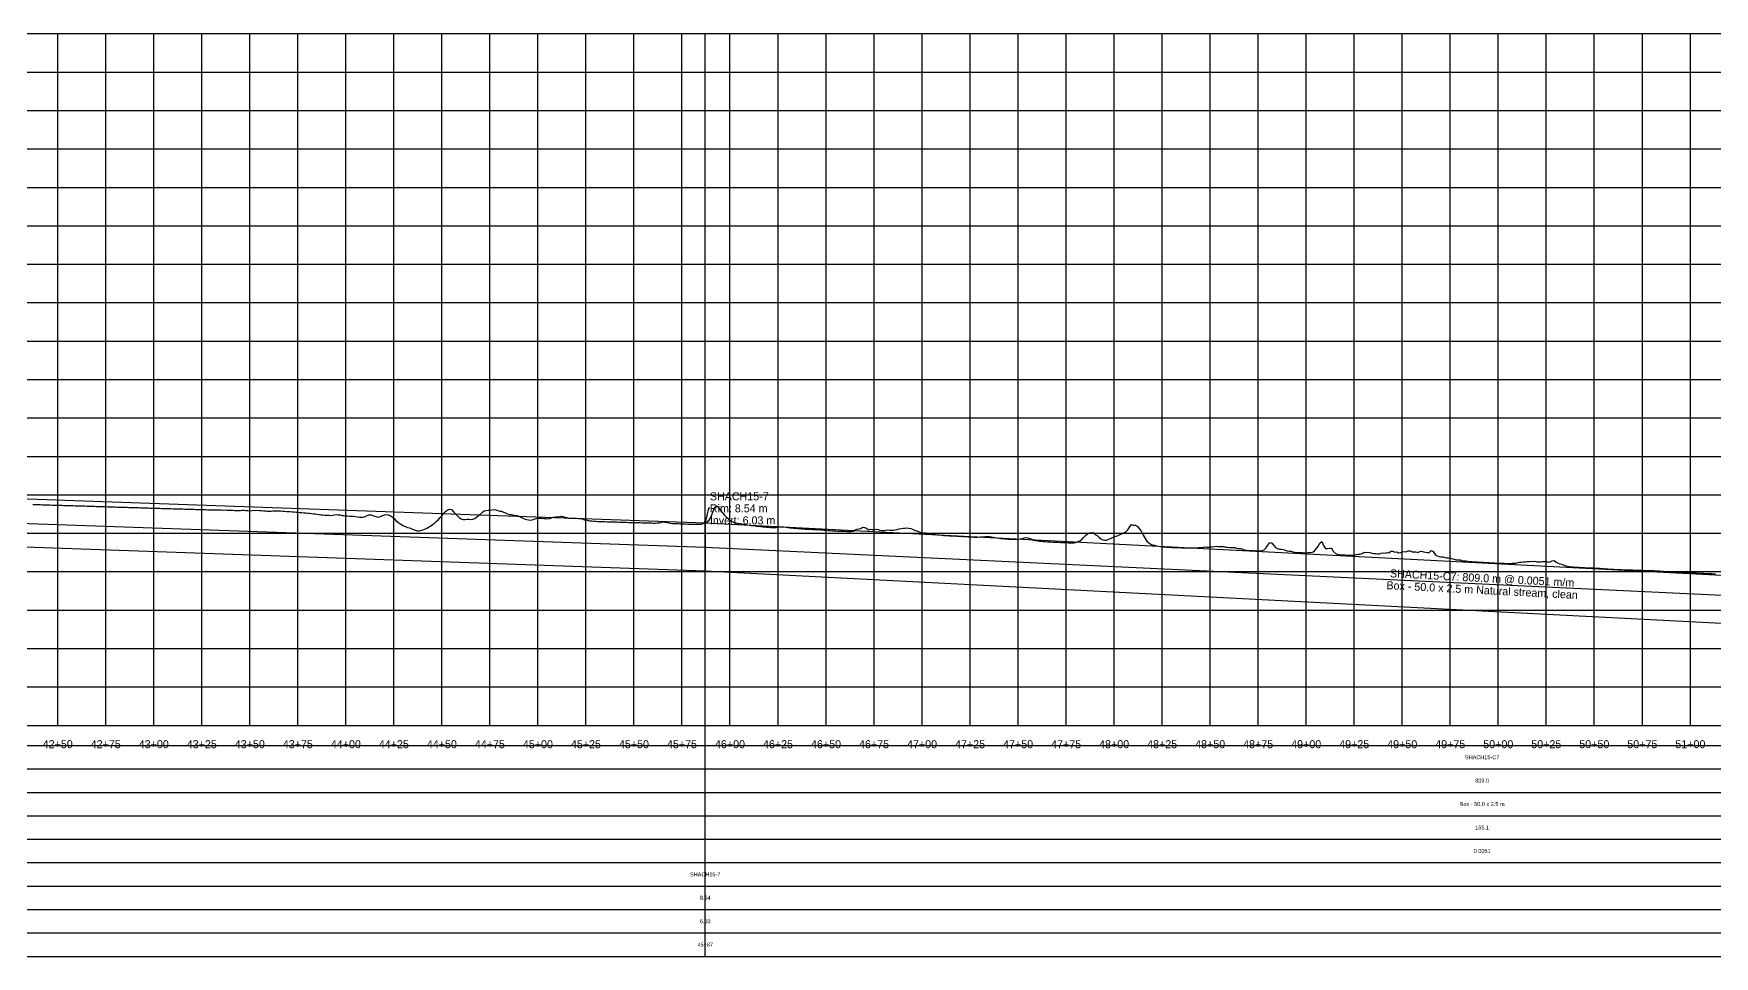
# Model space of a CAD drawing. Extents: x -64 to 6846, y -140 to 342.
# Drawn here: x 4237 to 5113, y -140 to 340 of the extents above; entities that cross this region are included whole.
import ezdxf
from ezdxf.enums import TextEntityAlignment as Align

# ---------------------------------------------------------------- set-up
doc = ezdxf.new("R2010")
doc.units = 0
for name, color, linetype in [('Annotation', 7, 'Continuous'), ('Annotation_Table', 254, 'Continuous'), ('Crown', 7, 'Continuous'), ('Grid', 254, 'Continuous'), ('Grid_Text', 7, 'Continuous'), ('Ground_Elevation', 3, 'Continuous'), ('Hydraulic_Grade', 5, 'Continuous'), ('Invert', 7, 'Continuous'), ('Structure', 7, 'Continuous')]:
    doc.layers.add(name, color=color, linetype=linetype)

msp = doc.modelspace()

# ---------------------------------------------------------------- linework, layer by layer
at = {"layer": 'Annotation', "color": 0}
msp.add_lwpolyline([(4589.53, 92.97), (4588.79, 92.97), (4587.09, 85.35)], dxfattribs=at)
msp.add_lwpolyline([(4587.09, 85.35), (4586.89, 86.33), (4587.68, 86.15)], close=True, dxfattribs=at)
at = {"layer": 'Annotation_Table', "color": 254}
for points in [[(4587.09, -140.21), (4587.09, 340)], [(-25, -30.48), (6824.95, -30.48)], [(-25, -42.67), (6824.95, -42.67)], [(-25, -54.86), (6824.95, -54.86)], [(-25, -67.06), (6824.95, -67.06)], [(-25, -79.25), (6824.95, -79.25)], [(-25, -91.44), (6824.95, -91.44)], [(-25, -103.63), (6824.95, -103.63)], [(-25, -115.82), (6824.95, -115.82)], [(-25, -128.02), (6824.95, -128.02)], [(-25, -140.21), (6824.95, -140.21)]]:
    msp.add_lwpolyline(points, dxfattribs=at)
at = {"layer": 'Crown', "color": 0}
for points in [[(3381.68, 128), (4587.09, 85.35)], [(4587.09, 85.35), (4587.09, 85.35)], [(4587.09, 85.35), (5396.09, 43.76)]]:
    msp.add_lwpolyline(points, dxfattribs=at)
at = {"layer": 'Grid', "color": 254}
for points in [[(-25, 340), (6825, 340)], [(4250, -20), (4250, 340)], [(4275, -20), (4275, 340)], [(4300, -20), (4300, 340)], [(4325, -20), (4325, 340)], [(4350, -20), (4350, 340)], [(4375, -20), (4375, 340)], [(4400, -20), (4400, 340)], [(4425, -20), (4425, 340)], [(4450, -20), (4450, 340)], [(4475, -20), (4475, 340)], [(4500, -20), (4500, 340)], [(4525, -20), (4525, 340)], [(4550, -20), (4550, 340)], [(4575, -20), (4575, 340)], [(4600, -20), (4600, 340)], [(4625, -20), (4625, 340)], [(4650, -20), (4650, 340)], [(4675, -20), (4675, 340)], [(4700, -20), (4700, 340)], [(4725, -20), (4725, 340)], [(4750, -20), (4750, 340)], [(4775, -20), (4775, 340)], [(4800, -20), (4800, 340)], [(4825, -20), (4825, 340)], [(4850, -20), (4850, 340)], [(4875, -20), (4875, 340)], [(4900, -20), (4900, 340)], [(4925, -20), (4925, 340)], [(4950, -20), (4950, 340)], [(4975, -20), (4975, 340)], [(5000, -20), (5000, 340)], [(5025, -20), (5025, 340)], [(5050, -20), (5050, 340)], [(5075, -20), (5075, 340)], [(5100, -20), (5100, 340)], [(-25, 320), (6825, 320)], [(-25, 300), (6825, 300)], [(-25, 280), (6825, 280)], [(-25, 260), (6825, 260)], [(-25, 240), (6825, 240)], [(-25, 220), (6825, 220)], [(-25, 200), (6825, 200)], [(-25, 180), (6825, 180)], [(-25, 160), (6825, 160)], [(-25, 140), (6825, 140)], [(-25, 120), (6825, 120)], [(-25, 100), (6825, 100)], [(-25, 80), (6825, 80)], [(-25, 60), (6825, 60)], [(-25, 40), (6825, 40)], [(-25, 20), (6825, 20)], [(-25, 0), (6825, 0)], [(-25, -20), (6825, -20)]]:
    msp.add_lwpolyline(points, dxfattribs=at)
at = {"layer": 'Ground_Elevation', "color": 3}
msp.add_lwpolyline([(4237.09, 94.98), (4238.09, 94.96), (4239.09, 94.92), (4240.09, 94.89), (4241.09, 94.87), (4242.09, 94.84), (4243.09, 94.82), (4244.09, 94.78), (4245.09, 94.75), (4246.09, 94.71), (4247.09, 94.68), (4248.09, 94.65), (4249.09, 94.61), (4250.09, 94.58), (4251.09, 94.55), (4252.09, 94.53), (4253.09, 94.5), (4254.09, 94.47), (4255.09, 94.44), (4256.09, 94.41), (4257.09, 94.39), (4258.09, 94.36), (4259.09, 94.32), (4260.09, 94.31), (4261.09, 94.27), (4262.09, 94.24), (4263.09, 94.21), (4264.09, 94.18), (4265.09, 94.16), (4266.09, 94.14), (4267.09, 94.1), (4268.09, 94.05), (4269.09, 94.01), (4270.09, 93.98), (4271.09, 93.95), (4272.09, 93.92), (4273.09, 93.89), (4274.09, 93.86), (4275.09, 93.83), (4276.09, 93.8), (4277.09, 93.77), (4278.09, 93.74), (4279.09, 93.71), (4280.09, 93.68), (4281.09, 93.65), (4282.09, 93.62), (4283.09, 93.59), (4284.09, 93.56), (4285.09, 93.53), (4286.09, 93.49), (4287.09, 93.47), (4288.09, 93.44), (4289.09, 93.41), (4290.09, 93.38), (4291.09, 93.34), (4292.09, 93.31), (4293.09, 93.29), (4294.09, 93.26), (4295.09, 93.23), (4296.09, 93.19), (4297.09, 93.16), (4298.09, 93.13), (4299.09, 93.11), (4300.09, 93.08), (4301.09, 93.04), (4302.09, 93.01), (4303.09, 92.98), (4304.09, 92.95), (4305.09, 92.93), (4306.09, 92.9), (4307.09, 92.86), (4308.09, 92.83), (4309.09, 92.8), (4310.09, 92.78), (4311.09, 92.75), (4312.09, 92.71), (4313.09, 92.68), (4314.09, 92.65), (4315.09, 92.62), (4316.09, 92.6), (4317.09, 92.56), (4318.09, 92.54), (4319.09, 92.5), (4320.09, 92.48), (4321.09, 92.44), (4322.09, 92.42), (4323.09, 92.38), (4324.09, 92.35), (4325.09, 92.33), (4326.09, 92.3), (4327.09, 92.27), (4328.09, 92.23), (4329.09, 92.2), (4330.09, 92.19), (4331.09, 92.16), (4332.09, 92.16), (4333.09, 92.12), (4334.09, 92.1), (4335.09, 92.11), (4336.09, 92.03), (4337.09, 92.09), (4338.09, 92), (4339.09, 91.95), (4340.09, 91.92), (4341.09, 91.94), (4342.09, 91.88), (4343.09, 91.91), (4344.09, 91.87), (4345.09, 91.88), (4346.09, 92.01), (4347.09, 91.94), (4348.09, 91.84), (4349.09, 91.76), (4350.09, 91.71), (4351.09, 91.8), (4352.09, 91.93), (4353.09, 91.88), (4354.09, 91.95), (4355.09, 91.84), (4356.09, 91.77), (4357.09, 91.68), (4358.09, 91.62), (4359.09, 91.46), (4360.09, 91.46), (4361.09, 91.46), (4362.09, 91.57), (4363.09, 91.68), (4364.09, 91.7), (4365.09, 91.63), (4366.09, 91.57), (4367.09, 91.54), (4368.09, 91.47), (4369.09, 91.38), (4370.09, 91.3), (4371.09, 91.33), (4372.09, 91.14), (4373.09, 91.11), (4374.09, 91.04), (4375.09, 90.97), (4376.09, 90.87), (4377.09, 90.81), (4378.09, 90.68), (4379.09, 90.57), (4380.09, 90.42), (4381.09, 90.4), (4382.09, 90.33), (4383.09, 90.12), (4384.09, 90.09), (4385.09, 89.97), (4386.09, 89.67), (4387.09, 89.53), (4388.09, 89.56), (4389.09, 89.46), (4390.09, 89.48), (4391.09, 89.44), (4392.09, 89.28), (4393.09, 89.43), (4394.09, 89.54), (4395.09, 89.7), (4396.09, 89.55), (4397.09, 89.5), (4398.09, 89.26), (4399.09, 89.16), (4400.09, 89.06), (4401.09, 88.97), (4402.09, 88.91), (4403.09, 88.87), (4404.09, 88.87), (4405.09, 88.69), (4406.09, 88.54), (4407.09, 88.37), (4408.09, 88.3), (4409.09, 88.43), (4410.09, 88.77), (4411.09, 89.29), (4412.09, 89.56), (4413.09, 89.56), (4414.09, 89.25), (4415.09, 88.8), (4416.09, 88.55), (4417.09, 88.4), (4418.09, 88.71), (4419.09, 89.17), (4420.09, 89.54), (4421.09, 89.69), (4422.09, 89.55), (4423.09, 89.16), (4424.09, 88.46), (4425.09, 87.59), (4426.09, 86.65), (4427.09, 85.83), (4428.09, 85.05), (4429.09, 84.45), (4430.09, 83.88), (4431.09, 83.49), (4432.09, 83.03), (4433.09, 82.74), (4434.09, 82.43), (4435.09, 81.97), (4436.09, 81.64), (4437.09, 81.22), (4438.09, 81.27), (4439.09, 81.47), (4440.09, 81.75), (4441.09, 82.16), (4442.09, 82.63), (4443.09, 83.2), (4444.09, 83.74), (4445.09, 84.58), (4446.09, 85.32), (4447.09, 86.09), (4448.09, 86.97), (4449.09, 88.11), (4450.09, 89.3), (4451.09, 90.5), (4452.09, 91.56), (4453.09, 92.21), (4454.09, 92.48), (4455.09, 92.35), (4456.09, 91.2), (4457.09, 90.09), (4458.09, 89.03), (4459.09, 88.08), (4460.09, 87.47), (4461.09, 87.11), (4462.09, 87.14), (4463.09, 87.3), (4464.09, 87.25), (4465.09, 87.18), (4466.09, 87.36), (4467.09, 87.64), (4468.09, 88.37), (4469.09, 89.18), (4470.09, 89.98), (4471.09, 90.96), (4472.09, 91.63), (4473.09, 91.76), (4474.09, 91.93), (4475.09, 91.94), (4476.09, 92.24), (4477.09, 92.42), (4478.09, 92.24), (4479.09, 91.77), (4480.09, 91.43), (4481.09, 91.43), (4482.09, 90.91), (4483.09, 90.69), (4484.09, 90.16), (4485.09, 89.78), (4486.09, 89.74), (4487.09, 89.38), (4488.09, 89.36), (4489.09, 89.27), (4490.09, 88.88), (4491.09, 88.44), (4492.09, 87.91), (4493.09, 87.48), (4494.09, 87.19), (4495.09, 86.98), (4496.09, 86.82), (4497.09, 86.96), (4498.09, 87.4), (4499.09, 87.67), (4500.09, 87.8), (4501.09, 87.84), (4502.09, 87.82), (4503.09, 87.7), (4504.09, 87.61), (4505.09, 87.56), (4506.09, 87.7), (4507.09, 88), (4508.09, 88.31), (4509.09, 88.45), (4510.09, 88.55), (4511.09, 88.6), (4512.09, 88.82), (4513.09, 88.7), (4514.09, 88.32), (4515.09, 88.1), (4516.09, 87.89), (4517.09, 87.87), (4518.09, 87.89), (4519.09, 87.83), (4520.09, 87.85), (4521.09, 87.64), (4522.09, 87.65), (4523.09, 87.46), (4524.09, 87.05), (4525.09, 86.92), (4526.09, 86.69), (4527.09, 86.52), (4528.09, 86.44), (4529.09, 86.31), (4530.09, 86.25), (4531.09, 86.17), (4532.09, 86.12), (4533.09, 86.08), (4534.09, 86.05), (4535.09, 86.02), (4536.09, 85.99), (4537.09, 85.96), (4538.09, 85.93), (4539.09, 85.91), (4540.09, 85.88), (4541.09, 85.85), (4542.09, 85.82), (4543.09, 85.79), (4544.09, 85.76), (4545.09, 85.74), (4546.09, 85.71), (4547.09, 85.67), (4548.09, 85.65), (4549.09, 85.62), (4550.09, 85.59), (4551.09, 85.56), (4552.09, 85.53), (4553.09, 85.5), (4554.09, 85.48), (4555.09, 85.45), (4556.09, 85.43), (4557.09, 85.4), (4558.09, 85.38), (4559.09, 85.35), (4560.09, 85.31), (4561.09, 85.31), (4562.09, 85.33), (4563.09, 85.34), (4564.09, 85.51), (4565.09, 85.87), (4566.09, 85.79), (4567.09, 85.55), (4568.09, 85.37), (4569.09, 85.25), (4570.09, 85.11), (4571.09, 85.06), (4572.09, 85.04), (4573.09, 85), (4574.09, 84.94), (4575.09, 84.89), (4576.09, 84.86), (4577.09, 84.83), (4578.09, 84.8), (4579.09, 84.79), (4580.09, 84.74), (4581.09, 84.7), (4582.09, 84.68), (4583.09, 84.69), (4584.09, 84.7), (4585.09, 84.77), (4586.09, 85.01), (4587.09, 85.35), (4588.09, 85.97), (4589.09, 86.72), (4590.09, 88.1), (4591.09, 90.95), (4592.09, 93.6), (4593.09, 94.18), (4594.09, 93.39), (4595.09, 91.91), (4596.09, 90.54), (4597.09, 89.41), (4598.09, 88.5), (4599.09, 87.62), (4600.09, 86.81), (4601.09, 86.13), (4602.09, 85.67), (4603.09, 85.42), (4604.09, 85.27), (4605.09, 85.13), (4606.09, 84.95), (4607.09, 84.73), (4608.09, 84.5), (4609.09, 84.3), (4610.09, 84.15), (4611.09, 84.03), (4612.09, 83.95), (4613.09, 83.85), (4614.09, 83.73), (4615.09, 83.62), (4616.09, 83.5), (4617.09, 83.38), (4618.09, 83.28), (4619.09, 83.18), (4620.09, 83.1), (4621.09, 83.04), (4622.09, 83.01), (4623.09, 83.01), (4624.09, 83.06), (4625.09, 83.14), (4626.09, 83.25), (4627.09, 83.31), (4628.09, 83.25), (4629.09, 83.13), (4630.09, 83), (4631.09, 82.88), (4632.09, 82.77), (4633.09, 82.68), (4634.09, 82.6), (4635.09, 82.5), (4636.09, 82.4), (4637.09, 82.32), (4638.09, 82.26), (4639.09, 82.19), (4640.09, 82.11), (4641.09, 82.06), (4642.09, 82.05), (4643.09, 82.01), (4644.09, 81.93), (4645.09, 81.87), (4646.09, 81.93), (4647.09, 81.83), (4648.09, 81.69), (4649.09, 81.62), (4650.09, 81.62), (4651.09, 81.47), (4652.09, 81.34), (4653.09, 81.27), (4654.09, 81.22), (4655.09, 81.17), (4656.09, 81.12), (4657.09, 81.1), (4658.09, 81.07), (4659.09, 81.03), (4660.09, 81), (4661.09, 80.93), (4662.09, 80.87), (4663.09, 80.82), (4664.09, 81.04), (4665.09, 81.76), (4666.09, 82.12), (4667.09, 82.31), (4668.09, 82.41), (4669.09, 83.21), (4670.09, 83.06), (4671.09, 82.57), (4672.09, 81.81), (4673.09, 82.06), (4674.09, 81.97), (4675.09, 81.97), (4676.09, 82.17), (4677.09, 81.97), (4678.09, 81.64), (4679.09, 81.45), (4680.09, 81.47), (4681.09, 81.64), (4682.09, 81.69), (4683.09, 81.66), (4684.09, 81.66), (4685.09, 81.66), (4686.09, 81.73), (4687.09, 81.95), (4688.09, 82.24), (4689.09, 82.51), (4690.09, 82.65), (4691.09, 82.72), (4692.09, 82.76), (4693.09, 82.68), (4694.09, 82.45), (4695.09, 82.07), (4696.09, 81.63), (4697.09, 81.2), (4698.09, 80.86), (4699.09, 80.6), (4700.09, 80.42), (4701.09, 80.28), (4702.09, 80.15), (4703.09, 80.04), (4704.09, 79.93), (4705.09, 79.78), (4706.09, 79.6), (4707.09, 79.42), (4708.09, 79.24), (4709.09, 79.09), (4710.09, 78.96), (4711.09, 78.88), (4712.09, 78.82), (4713.09, 78.77), (4714.09, 78.73), (4715.09, 78.69), (4716.09, 78.63), (4717.09, 78.58), (4718.09, 78.53), (4719.09, 78.47), (4720.09, 78.4), (4721.09, 78.35), (4722.09, 78.29), (4723.09, 78.22), (4724.09, 78.16), (4725.09, 78.11), (4726.09, 78.06), (4727.09, 78.01), (4728.09, 78), (4729.09, 78.01), (4730.09, 78.05), (4731.09, 78.12), (4732.09, 78.21), (4733.09, 78.29), (4734.09, 78.3), (4735.09, 78.22), (4736.09, 78.08), (4737.09, 77.9), (4738.09, 77.74), (4739.09, 77.57), (4740.09, 77.43), (4741.09, 77.31), (4742.09, 77.19), (4743.09, 77.09), (4744.09, 77), (4745.09, 76.92), (4746.09, 76.86), (4747.09, 76.84), (4748.09, 76.84), (4749.09, 76.89), (4750.09, 76.94), (4751.09, 77.05), (4752.09, 77.27), (4753.09, 77.57), (4754.09, 77.8), (4755.09, 77.59), (4756.09, 77.18), (4757.09, 76.85), (4758.09, 76.31), (4759.09, 76.16), (4760.09, 75.98), (4761.09, 75.9), (4762.09, 75.8), (4763.09, 75.7), (4764.09, 75.65), (4765.09, 75.58), (4766.09, 75.53), (4767.09, 75.48), (4768.09, 75.43), (4769.09, 75.38), (4770.09, 75.34), (4771.09, 75.28), (4772.09, 75.23), (4773.09, 75.19), (4774.09, 75.14), (4775.09, 75.09), (4776.09, 75.05), (4777.09, 75.01), (4778.09, 74.99), (4779.09, 75.02), (4780.09, 75.12), (4781.09, 75.73), (4782.09, 76.07), (4783.09, 76.58), (4784.09, 77.74), (4785.09, 78.83), (4786.09, 79.65), (4787.09, 80.22), (4788.09, 80.17), (4789.09, 80.38), (4790.09, 79.38), (4791.09, 78.8), (4792.09, 77.99), (4793.09, 77.08), (4794.09, 76.57), (4795.09, 76.36), (4796.09, 76.44), (4797.09, 76.86), (4798.09, 77.24), (4799.09, 77.7), (4800.09, 78.08), (4801.09, 78.47), (4802.09, 78.89), (4803.09, 79.31), (4804.09, 79.69), (4805.09, 80.17), (4806.09, 80.76), (4807.09, 81.76), (4808.09, 83.26), (4809.09, 84.58), (4810.09, 84.23), (4811.09, 84.19), (4812.09, 83.48), (4813.09, 82.41), (4814.09, 81.02), (4815.09, 78.94), (4816.09, 77.34), (4817.09, 75.88), (4818.09, 74.94), (4819.09, 74.24), (4820.09, 73.78), (4821.09, 73.71), (4822.09, 73.39), (4823.09, 73.27), (4824.09, 73.06), (4825.09, 72.94), (4826.09, 72.86), (4827.09, 72.8), (4828.09, 72.74), (4829.09, 72.7), (4830.09, 72.66), (4831.09, 72.61), (4832.09, 72.57), (4833.09, 72.53), (4834.09, 72.5), (4835.09, 72.47), (4836.09, 72.45), (4837.09, 72.39), (4838.09, 72.34), (4839.09, 72.31), (4840.09, 72.39), (4841.09, 72.37), (4842.09, 72.43), (4843.09, 72.47), (4844.09, 72.54), (4845.09, 72.62), (4846.09, 72.66), (4847.09, 72.84), (4848.09, 72.8), (4849.09, 72.83), (4850.09, 72.96), (4851.09, 72.95), (4852.09, 73.06), (4853.09, 73.26), (4854.09, 73.1), (4855.09, 73.04), (4856.09, 73.1), (4857.09, 73.05), (4858.09, 72.78), (4859.09, 72.79), (4860.09, 72.55), (4861.09, 72.51), (4862.09, 72.65), (4863.09, 72.49), (4864.09, 72.13), (4865.09, 71.99), (4866.09, 72), (4867.09, 71.56), (4868.09, 71.43), (4869.09, 71.19), (4870.09, 71.09), (4871.09, 71.02), (4872.09, 70.98), (4873.09, 70.93), (4874.09, 70.9), (4875.09, 70.9), (4876.09, 70.88), (4877.09, 70.99), (4878.09, 71.29), (4879.09, 72.34), (4880.09, 73.79), (4881.09, 75.16), (4882.09, 74.75), (4883.09, 73.59), (4884.09, 72.59), (4885.09, 72.04), (4886.09, 71.76), (4887.09, 71.65), (4888.09, 71.45), (4889.09, 71.22), (4890.09, 70.89), (4891.09, 70.73), (4892.09, 70.58), (4893.09, 70.31), (4894.09, 70.06), (4895.09, 70.01), (4896.09, 69.97), (4897.09, 69.93), (4898.09, 69.89), (4899.09, 69.88), (4900.09, 69.88), (4901.09, 69.9), (4902.09, 69.97), (4903.09, 70.12), (4904.09, 70.44), (4905.09, 71.67), (4906.09, 72.96), (4907.09, 74.75), (4908.09, 75.76), (4909.09, 73.24), (4910.09, 72.11), (4911.09, 72.09), (4912.09, 72.19), (4913.09, 72.19), (4914.09, 70.73), (4915.09, 69.59), (4916.09, 69.09), (4917.09, 68.89), (4918.09, 68.82), (4919.09, 68.76), (4920.09, 68.71), (4921.09, 68.65), (4922.09, 68.6), (4923.09, 68.55), (4924.09, 68.55), (4925.09, 68.67), (4926.09, 68.99), (4927.09, 69.05), (4928.09, 69.06), (4929.09, 69.42), (4930.09, 70.11), (4931.09, 70.02), (4932.09, 70.16), (4933.09, 69.89), (4934.09, 69.7), (4935.09, 69.53), (4936.09, 69.43), (4937.09, 69.31), (4938.09, 69.3), (4939.09, 69.58), (4940.09, 69.75), (4941.09, 69.66), (4942.09, 69.94), (4943.09, 69.85), (4944.09, 70.61), (4945.09, 70.65), (4946.09, 70.18), (4947.09, 70.25), (4948.09, 69.84), (4949.09, 69.93), (4950.09, 70.38), (4951.09, 70.55), (4952.09, 70.39), (4953.09, 70.82), (4954.09, 70.87), (4955.09, 70.24), (4956.09, 70.27), (4957.09, 70.37), (4958.09, 70.04), (4959.09, 70.44), (4960.09, 70.64), (4961.09, 70.4), (4962.09, 70.06), (4963.09, 70.03), (4964.09, 69.89), (4965.09, 70.98), (4966.09, 70.43), (4967.09, 68.97), (4968.09, 68.25), (4969.09, 67.88), (4970.09, 67.69), (4971.09, 67.66), (4972.09, 67.4), (4973.09, 67.22), (4974.09, 67.21), (4975.09, 67), (4976.09, 66.72), (4977.09, 66.45), (4978.09, 66.16), (4979.09, 66.09), (4980.09, 66.14), (4981.09, 65.72), (4982.09, 65.69), (4983.09, 65.57), (4984.09, 65.46), (4985.09, 65.37), (4986.09, 65.31), (4987.09, 65.17), (4988.09, 65.15), (4989.09, 65.05), (4990.09, 64.97), (4991.09, 64.91), (4992.09, 64.86), (4993.09, 64.81), (4994.09, 64.76), (4995.09, 64.71), (4996.09, 64.65), (4997.09, 64.6), (4998.09, 64.55), (4999.09, 64.5), (5000.09, 64.47), (5001.09, 64.44), (5002.09, 64.42), (5003.09, 64.4), (5004.09, 64.33), (5005.09, 64.24), (5006.09, 64.25), (5007.09, 64.39), (5008.09, 64.41), (5009.09, 64.41), (5010.09, 64.72), (5011.09, 64.86), (5012.09, 64.96), (5013.09, 65.18), (5014.09, 65.19), (5015.09, 65.23), (5016.09, 65.27), (5017.09, 65.51), (5018.09, 65.36), (5019.09, 65.42), (5020.09, 65.19), (5021.09, 65.2), (5022.09, 65.19), (5023.09, 65.36), (5024.09, 65.33), (5025.09, 65.33), (5026.09, 65.02), (5027.09, 65.16), (5028.09, 65.65), (5029.09, 65.73), (5030.09, 64.99), (5031.09, 64.49), (5032.09, 64.09), (5033.09, 63.85), (5034.09, 63.45), (5035.09, 63.08), (5036.09, 62.83), (5037.09, 62.6), (5038.09, 62.51), (5039.09, 62.45), (5040.09, 62.39), (5041.09, 62.33), (5042.09, 62.27), (5043.09, 62.22), (5044.09, 62.16), (5045.09, 62.11), (5046.09, 62.06), (5047.09, 62), (5048.09, 61.97), (5049.09, 61.91), (5050.09, 61.91), (5051.09, 61.85), (5052.09, 61.8), (5053.09, 61.76), (5054.09, 61.67), (5055.09, 61.63), (5056.09, 61.55), (5057.09, 61.45), (5058.09, 61.38), (5059.09, 61.32), (5060.09, 61.27), (5061.09, 61.21), (5062.09, 61.17), (5063.09, 61.12), (5064.09, 61.08), (5065.09, 61.03), (5066.09, 60.99), (5067.09, 60.96), (5068.09, 60.96), (5069.09, 60.9), (5070.09, 60.89), (5071.09, 60.84), (5072.09, 60.84), (5073.09, 60.84), (5074.09, 60.75), (5075.09, 60.8), (5076.09, 60.69), (5077.09, 60.61), (5078.09, 60.54), (5079.09, 60.59), (5080.09, 60.53), (5081.09, 60.57), (5082.09, 60.45), (5083.09, 60.44), (5084.09, 60.42), (5085.09, 60.26), (5086.09, 60.23), (5087.09, 60.14), (5088.09, 60.09), (5089.09, 60.02), (5090.09, 59.98), (5091.09, 59.92), (5092.09, 59.95), (5093.09, 59.89), (5094.09, 59.93), (5095.09, 59.93), (5096.09, 59.79), (5097.09, 59.75), (5098.09, 59.58), (5099.09, 59.52), (5100.09, 59.46), (5101.09, 59.42), (5102.09, 59.37), (5103.09, 59.35), (5104.09, 59.3), (5105.09, 59.25), (5106.09, 59.21), (5107.09, 59.15), (5108.09, 59.11), (5109.09, 59.05), (5110.09, 59.01), (5111.09, 58.96), (5112.09, 58.92), (5113.09, 58.88)], dxfattribs=at)
at = {"layer": 'Hydraulic_Grade', "color": 5}
for points in [[(3381.68, 114.84), (4587.09, 72.73)], [(4587.09, 72.73), (4587.09, 72.73)], [(4587.09, 72.73), (5396.09, 34.57)]]:
    msp.add_lwpolyline(points, dxfattribs=at)
at = {"layer": 'Invert', "color": 0}
for points in [[(3381.68, 103), (4587.09, 60.35)], [(4587.09, 60.35), (4587.09, 60.35)], [(4587.09, 60.35), (5396.09, 18.76)]]:
    msp.add_lwpolyline(points, dxfattribs=at)
at = {"layer": 'Structure', "color": 0}
msp.add_lwpolyline([(4587.09, 85.35), (4587.09, 60.35)], dxfattribs=at)
msp.add_lwpolyline([(4587.09, 85.35), (4587.09, 60.35)], dxfattribs=at)

# ---------------------------------------------------------------- texts
at = {"layer": 'Annotation', "color": 0}
for s, height, p in [('SHACH15-7', 4.167, (4589.53, 99.22)), ('Rim: 8.54 m', 4.1667, (4589.53, 92.97)), ('Invert: 6.03 m', 4.1667, (4589.53, 86.72))]:
    msp.add_text(s, height=height, dxfattribs=at).set_placement(p, align=Align.MIDDLE_LEFT)
for s, p in [('Box - 50.0 x 2.5 m Natural stream, clean', (4991.59, 50.44)), ('SHACH15-C7: 809.0 m @ 0.0051 m/m', (4991.59, 56.69))]:
    msp.add_text(s, height=4.1667, rotation=357.05706, dxfattribs=at).set_placement(p, align=Align.MIDDLE_CENTER)
at = {"layer": 'Annotation_Table', "color": 0}
for s, height, p in [('SHACH15-C7', 2.083, (4991.59, -36.58)), ('809.0', 2.083, (4991.59, -48.77)), ('Box - 50.0 x 2.5 m', 2.0833, (4991.59, -60.96)), ('165.1', 2.083, (4991.59, -73.15)), ('0.0051', 2.083, (4991.59, -85.34)), ('SHACH15-7', 2.083, (4587.09, -97.54)), ('8.54', 2.083, (4587.09, -109.73)), ('6.03', 2.083, (4587.09, -121.92)), ('45+87', 2.083, (4587.09, -134.11))]:
    msp.add_text(s, height=height, dxfattribs=at).set_placement(p, align=Align.MIDDLE_CENTER)
at = {"layer": 'Grid_Text', "color": 0}
for s, p in [('42+50', (4250, -27.7)), ('42+75', (4275, -27.7)), ('43+00', (4300, -27.7)), ('43+25', (4325, -27.7)), ('43+50', (4350, -27.7)), ('43+75', (4375, -27.7)), ('44+00', (4400, -27.7)), ('44+25', (4425, -27.7)), ('44+50', (4450, -27.7)), ('44+75', (4475, -27.7)), ('45+00', (4500, -27.7)), ('45+25', (4525, -27.7)), ('45+50', (4550, -27.7)), ('45+75', (4575, -27.7)), ('46+00', (4600, -27.7)), ('46+25', (4625, -27.7)), ('46+50', (4650, -27.7)), ('46+75', (4675, -27.7)), ('47+00', (4700, -27.7)), ('47+25', (4725, -27.7)), ('47+50', (4750, -27.7)), ('47+75', (4775, -27.7)), ('48+00', (4800, -27.7)), ('48+25', (4825, -27.7)), ('48+50', (4850, -27.7)), ('48+75', (4875, -27.7)), ('49+00', (4900, -27.7)), ('49+25', (4925, -27.7)), ('49+50', (4950, -27.7)), ('49+75', (4975, -27.7)), ('50+00', (5000, -27.7)), ('50+25', (5025, -27.7)), ('50+50', (5050, -27.7)), ('50+75', (5075, -27.7)), ('51+00', (5100, -27.7))]:
    msp.add_text(s, height=4.167, dxfattribs=at).set_placement(p, align=Align.TOP_CENTER)

doc.saveas('drawing.dxf')
